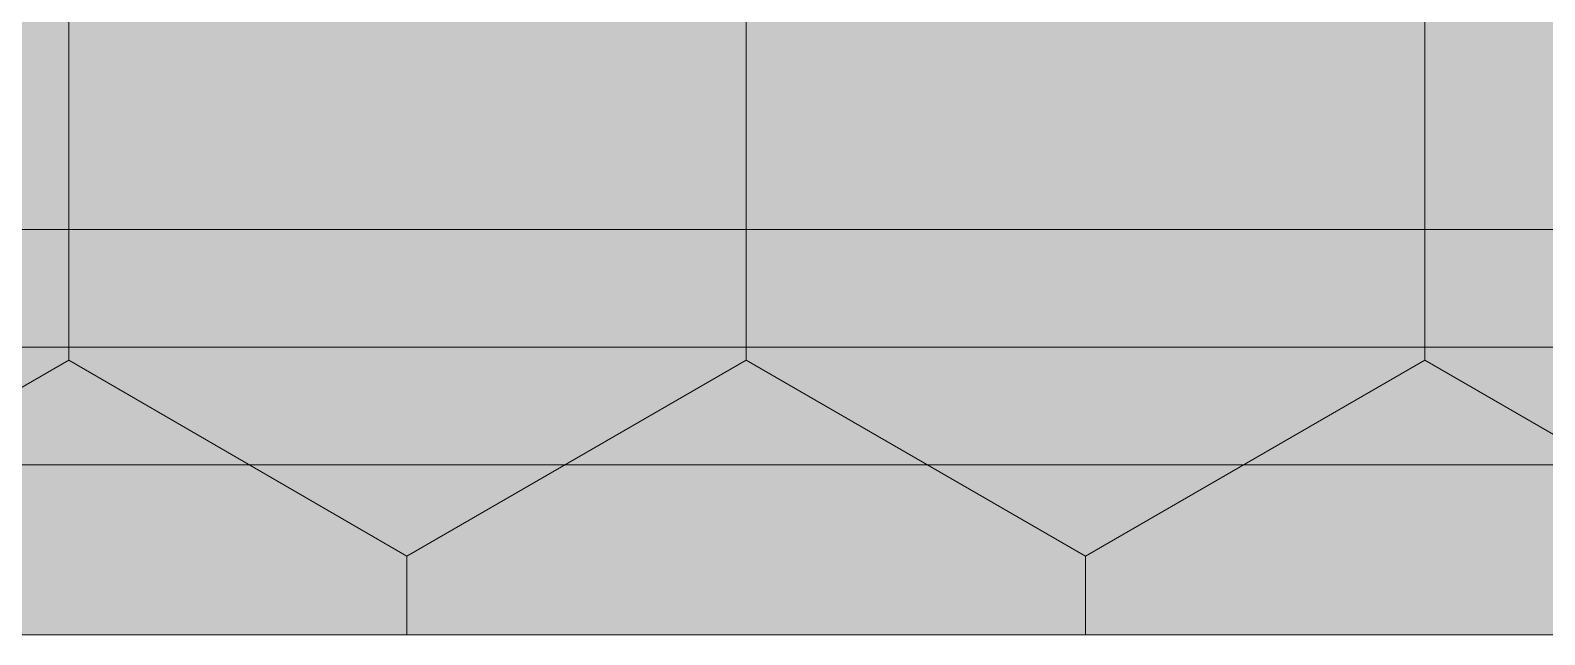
# Model space of a CAD drawing. Header units: millimetres. Extents: x -546 to 1681, y -650 to 1730.
# Drawn here: x 530.667 to 531.828, y 441.761 to 442.224 of the extents above; entities that cross this region are included whole.
import ezdxf

# ---------------------------------------------------------------- set-up
doc = ezdxf.new("R2010")
doc.units = ezdxf.units.MM

msp = doc.modelspace()

# ---------------------------------------------------------------- hatches: boundary and pattern name
at = {"true_color": 0x96e196}
h = msp.add_hatch(color=81, dxfattribs=at)
h.dxf.hatch_style = 2
h.paths.add_polyline_path([(546.2018, 442.4614), (546.2018, 441.7614), (515.4638, 441.7614), (515.4638, 442.4614)])

# ---------------------------------------------------------------- linework, layer by layer
at = {"color": 7, "lineweight": 0}
for points in [[(530.6968, 441.9714), (530.6968, 442.2714)], [(531.2158, 441.9714), (531.2158, 442.2714)], [(531.7358, 441.9714), (531.7358, 442.2714)], [(535.6518, 442.0714), (526.5118, 442.0714)], [(535.7418, 441.9814), (526.4218, 441.9814)], [(530.6968, 441.9714), (530.4368, 441.8214)], [(530.9558, 441.8214), (530.6968, 441.9714)], [(531.2158, 441.9714), (530.9558, 441.8214)], [(531.4758, 441.8214), (531.2158, 441.9714)], [(531.7358, 441.9714), (531.4758, 441.8214)], [(531.9958, 441.8214), (531.7358, 441.9714)], [(526.3318, 441.8914), (536.4318, 441.8914)], [(530.9558, 441.7614), (530.9558, 441.8214)], [(531.4758, 441.7614), (531.4758, 441.8214)], [(515.4638, 441.7614), (546.9018, 441.7614)], [(526.2018, 441.7614), (536.4318, 441.7614)]]:
    msp.add_lwpolyline(points, dxfattribs=at)

doc.saveas('drawing.dxf')
